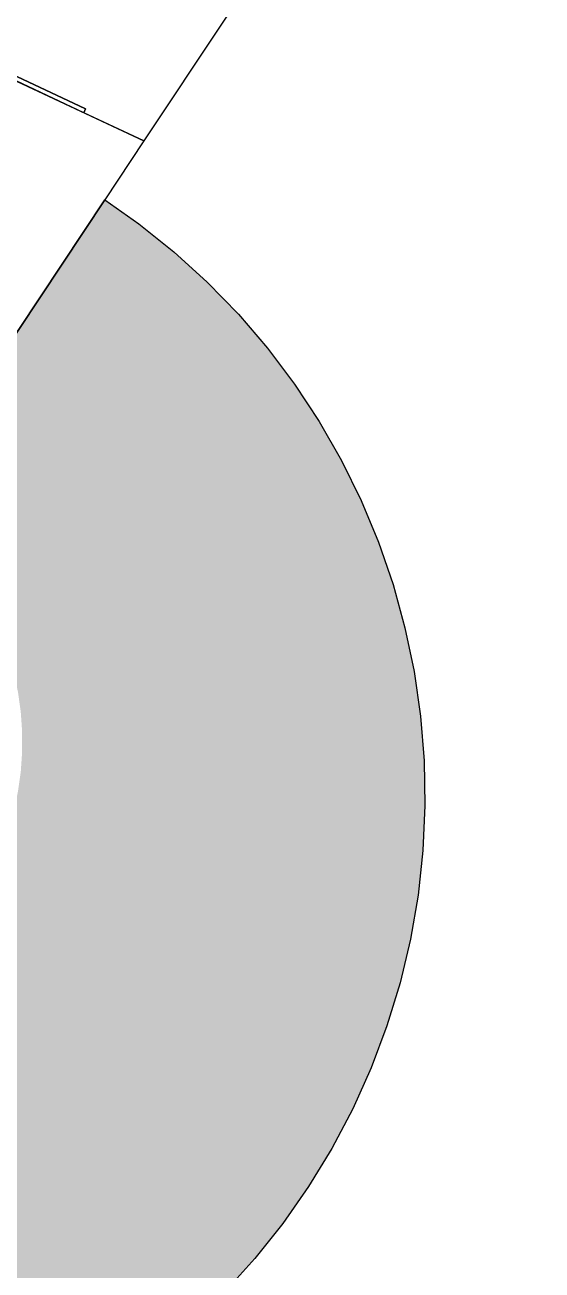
# Model space of a CAD drawing. Header units: millimetres. Extents: x 2227292 to 2262219, y 356620 to 417166.
# Drawn here: x 2251341 to 2262219, y 376926 to 403084 of the extents above; entities that cross this region are included whole.
import ezdxf

# ---------------------------------------------------------------- set-up
doc = ezdxf.new("R2010")
doc.units = ezdxf.units.MM
for name, color, linetype in [('3_подзона_3_1_2', 6, 'Continuous'), ('3_подзона_3_4_2_22', 6, 'Continuous'), ('3_подзона_3_5_2_12', 6, 'Continuous'), ('3_подзона_3_7_2', 6, 'Continuous')]:
    doc.layers.add(name, color=color, linetype=linetype)
doc.layers.add('штриховка_3_подзона_3_1_2', color=6, linetype='Continuous', transparency=0.7)

msp = doc.modelspace()

# ---------------------------------------------------------------- hatches: boundary and pattern name
at = {"layer": 'штриховка_3_подзона_3_1_2'}
h = msp.add_hatch(color=256, dxfattribs=at)
h.dxf.hatch_style = 1
h.paths.add_polyline_path([(2253023, 399409), (2253741, 398904), (2254477, 398316), (2255175, 397683), (2255832, 397008), (2256445, 396292), (2257013, 395540), (2257531, 394753), (2258000, 393935), (2258416, 393090), (2258778, 392220), (2259085, 391329), (2259335, 390420), (2259528, 389498), (2259662, 388565), (2259737, 387626), (2259754, 386684), (2259711, 385742), (2259609, 384805), (2259449, 383877), (2259231, 382960), (2258955, 382059), (2258624, 381177), (2258237, 380317), (2257798, 379484), (2257307, 378680), (2256766, 377908), (2256178, 377171), (2255545, 376473), (2254870, 375816), (2254154, 375203), (2253402, 374636), (2252615, 374117), (2251797, 373649), (2250952, 373233), (2250082, 372871), (2249191, 372564), (2248283, 372314), (2247360, 372121), (2246427, 371987), (2245488, 371911), (2244546, 371894), (2243605, 371937), (2242668, 372039), (2241739, 372199), (2240823, 372418), (2240439, 372527), (2242426, 379221), (2242436, 379256), (2242580, 379740), (2242649, 379972), (2242968, 379894), (2243381, 379821), (2243798, 379776), (2244217, 379761), (2244636, 379775), (2245053, 379818), (2245466, 379891), (2245873, 379991), (2246272, 380120), (2246661, 380277), (2247038, 380460), (2247402, 380670), (2247750, 380903), (2248080, 381161), (2248392, 381441), (2248683, 381742), (2248953, 382063), (2249200, 382402), (2249422, 382757), (2249619, 383127), (2249659, 383216), (2250719, 385481), (2250850, 385775), (2250994, 386168), (2251109, 386571), (2251196, 386981), (2251255, 387395), (2251284, 387813), (2251284, 388232), (2251255, 388650), (2251197, 389064), (2251110, 389474), (2250994, 389876), (2250851, 390270), (2250681, 390653), (2250484, 391022), (2250262, 391377), (2250016, 391716), (2249747, 392037), (2249457, 392338), (2249146, 392619), (2248816, 392877), (2248723, 392943), (2248857, 393144), (2249137, 393565), (2249400, 393960)])

# ---------------------------------------------------------------- linework, layer by layer
at = {"layer": '3_подзона_3_1_2', "linetype": 'Continuous'}
msp.add_lwpolyline([(2249400, 393960), (2253023, 399409), (2253023, 399409), (2253741, 398904), (2254477, 398316), (2255175, 397683), (2255832, 397008), (2256445, 396292), (2257013, 395540), (2257531, 394753), (2258000, 393935), (2258416, 393090), (2258778, 392220), (2259085, 391329), (2259335, 390420), (2259528, 389498), (2259662, 388565), (2259737, 387626), (2259754, 386684), (2259711, 385742), (2259609, 384805), (2259449, 383877), (2259231, 382960), (2258955, 382059), (2258624, 381177), (2258237, 380317), (2257798, 379484), (2257307, 378680), (2256766, 377908), (2256178, 377171), (2255545, 376473)], dxfattribs=at)
at = {"layer": '3_подзона_3_4_2_22', "linetype": 'Continuous'}
msp.add_lwpolyline([(2250767, 402088), (2250805, 402169), (2252616, 401321), (2252578, 401240)], close=True, dxfattribs=at)
at = {"layer": '3_подзона_3_5_2_12', "linetype": 'Continuous'}
msp.add_lwpolyline([(2249499, 402682), (2253846, 400646), (2253846, 400646), (2253023, 399409), (2249400, 393960)], dxfattribs=at)
at = {"layer": '3_подзона_3_7_2', "linetype": 'Continuous'}
msp.add_lwpolyline([(2249499, 402682), (2253797, 417166), (2262219, 413222), (2253846, 400646), (2252578, 401240), (2252616, 401321), (2250805, 402169), (2250767, 402088), (2249499, 402682)], close=True, dxfattribs=at)

doc.saveas('drawing.dxf')
